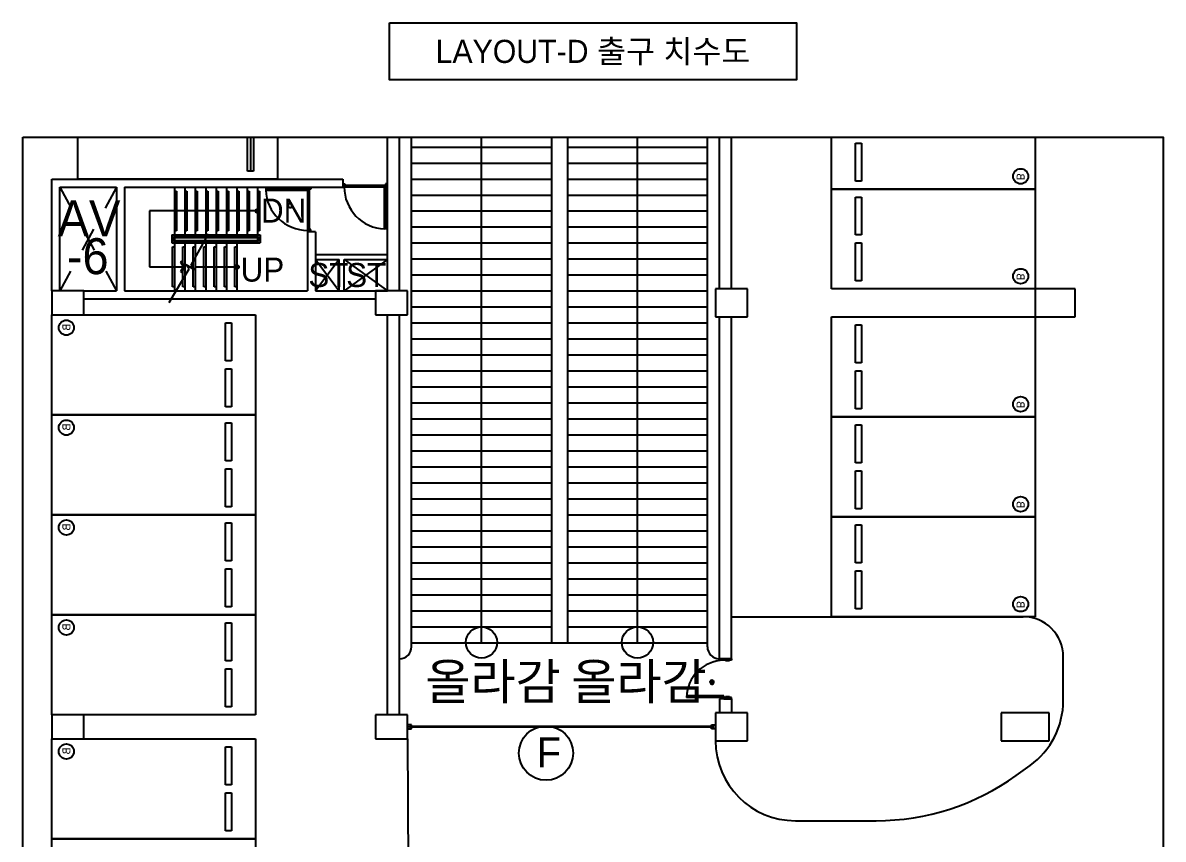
# Model space of a CAD drawing. Header units: millimetres. Extents: x 29838256 to 30236675, y -914750 to -833241.
# Drawn here: x 30164635 to 30193164, y -853664 to -833241 of the extents above; entities that cross this region are included whole.
import ezdxf
from ezdxf.enums import TextEntityAlignment as Align

# ---------------------------------------------------------------- set-up
doc = ezdxf.new("R2010")
doc.units = ezdxf.units.MM
doc.header["$LTSCALE"] = 600
doc.header["$MEASUREMENT"] = 0
doc.linetypes.add('HIDDEN', pattern=[2, 1, -1])
for name, color, linetype in [('e-plan', 9, 'CONTINUOUS'), ('e-text', 6, 'CONTINUOUS'), ('e-text-box', 7, 'CONTINUOUS')]:
    doc.layers.add(name, color=color, linetype=linetype)
doc.styles.add('돋움', font='Dotum.TTF')

msp = doc.modelspace()

# ---------------------------------------------------------------- hatches: boundary and pattern name
at = {"layer": 'e-plan'}
h = msp.add_hatch(color=256, dxfattribs=at)
h.dxf.hatch_style = 1
h.paths.add_polyline_path([(30181918, -849758.7, 1), (30181831.4, -849708.7, 1)])

# ---------------------------------------------------------------- linework, layer by layer
for p, q in [((30166009.1, -837148.3), (30166009.1, -836099.7)), ((30170259.8, -836948.3), (30170259.8, -836099.7)), ((30170334.8, -836099.7), (30170334.8, -836948.3)), ((30170409.8, -836099.7), (30170409.8, -836948.3)), ((30171009.9, -836099.7), (30171009.9, -837148.3)), ((30173760.4, -839948.8), (30173760.4, -836099.7)), ((30174060.4, -839948.8), (30174060.4, -836099.7)), ((30174360.5, -848850.3), (30174360.5, -836099.7)), ((30176110.8, -848350.2), (30176110.8, -836099.7)), ((30176110.8, -848750.2), (30176110.8, -836099.7)), ((30180011.4, -848750.2), (30180011.4, -836099.7)), ((30181761.7, -848850.3), (30181761.7, -836099.7)), ((30182061.7, -839898.8), (30182061.7, -836099.7)), ((30182361.8, -839898.8), (30182361.8, -836099.7)), ((30184862.2, -837398.4), (30184862.2, -836099.7)), ((30189963.1, -836099.7), (30189963.1, -837398.4)), ((30185462.3, -836248.2), (30185612.3, -836248.2)), ((30185462.3, -837198.3), (30185462.3, -836248.2)), ((30185612.3, -836248.2), (30185612.3, -837198.3)), ((30182061.7, -839898.8), (30182061.7, -836648.2)), ((30182361.8, -839898.8), (30182361.8, -836648.2)), ((30170409.8, -836948.3), (30170259.8, -836948.3)), ((30165359, -837148.3), (30172640.2, -837148.3)), ((30171009.9, -837148.3), (30166009.1, -837148.3)), ((30172640.2, -837148.3), (30172640.2, -837348.3)), ((30172650.2, -837268.3), (30172695.2, -837268.3)), ((30172650.2, -837348.3), (30172650.2, -837268.3)), ((30172650.2, -837268.3), (30172650.2, -837268.3)), ((30172650.2, -837268.3), (30172650.2, -837268.3)), ((30172695.2, -837308.3), (30172675.2, -837308.3)), ((30172675.2, -837308.3), (30172675.2, -837348.3)), ((30172695.2, -837268.3), (30172695.2, -837308.3)), ((30173705.4, -837308.3), (30172695.2, -837308.3)), ((30173750.4, -837268.3), (30173705.4, -837268.3)), ((30173705.4, -837268.3), (30173705.4, -837308.3)), ((30173705.4, -837308.3), (30173725.4, -837308.3)), ((30173725.4, -837308.3), (30173725.4, -837348.3)), ((30173750.4, -837348.3), (30173750.4, -837268.3)), ((30173750.4, -837268.3), (30173750.4, -837268.3)), ((30173750.4, -837268.3), (30173750.4, -837268.3)), ((30185612.3, -837198.3), (30185462.3, -837198.3)), ((30165559, -837348.3), (30166979.2, -837348.3)), ((30166979.2, -837348.3), (30166979.2, -839948.8)), ((30167179.3, -837348.3), (30167179.3, -839948.8)), ((30167179.3, -837348.3), (30172640.2, -837348.3)), ((30168429.5, -837348.3), (30168429.5, -838548.5)), ((30168429.5, -837448.4), (30168479.5, -837448.4)), ((30168479.5, -837448.4), (30168479.5, -838448.5)), ((30168689.5, -837348.3), (30168689.5, -838548.5)), ((30168689.5, -837448.4), (30168739.5, -837448.4)), ((30168739.5, -837448.4), (30168739.5, -838448.5)), ((30168949.6, -837348.3), (30168949.6, -838548.5)), ((30168949.6, -837448.4), (30168999.6, -837448.4)), ((30168999.6, -837448.4), (30168999.6, -838448.5)), ((30169209.6, -837348.3), (30169209.6, -838548.5)), ((30169209.6, -837448.4), (30169259.6, -837448.4)), ((30169259.6, -837448.4), (30169259.6, -838448.5)), ((30169469.6, -837348.3), (30169469.6, -838548.5)), ((30169469.6, -837448.4), (30169519.7, -837448.4)), ((30169519.7, -837448.4), (30169519.7, -838448.5)), ((30169729.7, -837348.3), (30169729.7, -838548.5)), ((30169729.7, -837448.4), (30169779.7, -837448.4)), ((30169779.7, -837448.4), (30169779.7, -838448.5)), ((30169989.7, -837348.3), (30169989.7, -838548.5)), ((30169989.7, -837448.4), (30170039.7, -837448.4)), ((30170039.7, -837448.4), (30170039.7, -838448.5)), ((30170249.8, -837348.3), (30170249.8, -838548.5)), ((30170249.8, -837448.4), (30170299.8, -837448.4)), ((30170299.8, -837448.4), (30170299.8, -838448.5)), ((30170509.8, -837348.3), (30170509.8, -838548.5)), ((30170509.8, -837448.4), (30170559.8, -837448.4)), ((30170559.8, -837448.4), (30170559.8, -838448.5)), ((30171760, -837383.3), (30170710.7, -837383.5)), ((30170710.7, -837383.5), (30170710.7, -837423.5)), ((30170710.7, -837423.5), (30171760, -837423.4)), ((30171760, -837358.3), (30171840, -837358.3)), ((30171760, -837383.3), (30171760, -837358.3)), ((30171760, -837383.3), (30171760, -838433.5)), ((30171760, -837423.4), (30171760, -837383.3)), ((30171800, -837383.3), (30171760, -837383.3)), ((30171800, -837403.4), (30171800, -837383.3)), ((30171800, -837403.4), (30171800, -838413.5)), ((30171840, -837403.4), (30171800, -837403.4)), ((30171840, -837358.3), (30171840, -837358.3)), ((30171840, -837358.3), (30171840, -837358.3)), ((30171840, -837358.3), (30171840, -837403.4)), ((30172675.2, -837348.3), (30172650.2, -837348.3)), ((30173725.4, -837348.3), (30172675.2, -837348.3)), ((30173685.2, -838397.7), (30173685.3, -837348.3)), ((30173685.3, -837348.3), (30173725.4, -837348.3)), ((30173725.4, -837348.3), (30173725.2, -838397.7)), ((30173725.4, -837348.3), (30173750.4, -837348.3)), ((30189963.1, -837398.4), (30184862.2, -837398.4)), ((30184862.2, -839898.8), (30184862.2, -837398.4)), ((30184862.2, -837398.4), (30189963.1, -837398.4)), ((30189963.1, -837398.4), (30189963.1, -839898.8)), ((30185462.3, -837598.4), (30185612.3, -837598.4)), ((30185462.3, -838548.5), (30185462.3, -837598.4)), ((30185612.3, -837598.4), (30185612.3, -838548.5)), ((30170509.8, -837948.4), (30167804.4, -837948.4)), ((30167804.4, -837948.4), (30167804.4, -839348.7)), ((30168479.5, -838448.5), (30168429.5, -838448.5)), ((30168739.5, -838448.5), (30168689.5, -838448.5)), ((30168999.6, -838448.5), (30168949.6, -838448.5)), ((30169259.6, -838448.5), (30169209.6, -838448.5)), ((30169519.7, -838448.5), (30169469.6, -838448.5)), ((30169779.7, -838448.5), (30169729.7, -838448.5)), ((30170039.7, -838448.5), (30169989.7, -838448.5)), ((30170299.8, -838448.5), (30170249.8, -838448.5)), ((30170559.8, -838448.5), (30170509.8, -838448.5)), ((30171800, -838433.5), (30171760, -838433.5)), ((30171760, -838433.5), (30171760, -838458.5)), ((30171840, -838413.5), (30171800, -838413.5)), ((30171800, -838413.5), (30171800, -838433.5)), ((30171840, -838458.5), (30171840, -838413.5)), ((30173725.2, -838397.7), (30173685.2, -838397.7)), ((30168364.5, -838548.5), (30168364.5, -838748.6)), ((30168364.5, -838548.5), (30170574.8, -838548.5)), ((30168404.5, -838588.5), (30168404.5, -838708.6)), ((30168404.5, -838588.5), (30170534.8, -838588.5)), ((30168404.5, -838708.6), (30170534.8, -838708.6)), ((30168429.5, -838588.5), (30168429.5, -838613.6)), ((30168429.5, -838613.6), (30168429.5, -838683.6)), ((30168429.5, -838613.6), (30170509.8, -838613.6)), ((30168429.5, -838683.6), (30170509.8, -838683.6)), ((30168429.5, -838683.6), (30168429.5, -838708.6)), ((30168689.5, -838588.5), (30168689.5, -838613.6)), ((30168689.5, -838683.6), (30168689.5, -838708.6)), ((30168849.5, -839305.4), (30169281.9, -838521.8)), ((30168949.6, -838588.5), (30168949.6, -838613.6)), ((30168949.6, -838683.6), (30168949.6, -838708.6)), ((30169209.6, -838588.5), (30169209.6, -838613.6)), ((30169209.6, -838683.6), (30169209.6, -838708.6)), ((30169469.6, -838588.5), (30169469.6, -838613.6)), ((30169469.6, -838683.6), (30169469.6, -838708.6)), ((30169729.7, -838588.5), (30169729.7, -838613.6)), ((30169729.7, -838683.6), (30169729.7, -838708.6)), ((30169989.7, -838588.5), (30169989.7, -838613.6)), ((30169989.7, -838683.6), (30169989.7, -838708.6)), ((30170249.8, -838588.5), (30170249.8, -838613.6)), ((30170509.8, -838588.5), (30170509.8, -838613.6)), ((30170509.8, -838613.6), (30170509.8, -838683.6)), ((30170534.8, -838588.5), (30170534.8, -838708.6)), ((30170574.8, -838548.5), (30170574.8, -838748.6)), ((30171760, -838458.5), (30171840, -838458.5)), ((30171760, -838468.5), (30171760, -839948.8)), ((30171960.1, -838468.5), (30171760, -838468.5)), ((30171840, -838458.5), (30171840, -838458.5)), ((30171840, -838458.5), (30171840, -838458.5)), ((30171960.1, -838468.5), (30171960.1, -839948.8)), ((30185612.3, -838548.5), (30185462.3, -838548.5)), ((30168364.5, -838748.6), (30170574.8, -838748.6)), ((30168379.5, -839848.8), (30168379.5, -838848.6)), ((30168379.5, -838848.6), (30168429.5, -838848.6)), ((30168429.5, -838748.6), (30168429.5, -839948.8)), ((30168639.5, -839848.8), (30168639.5, -838848.6)), ((30168639.5, -838848.6), (30168689.5, -838848.6)), ((30168689.5, -838748.6), (30168689.5, -839948.8)), ((30168899.6, -839848.8), (30168899.6, -838848.6)), ((30168899.6, -838848.6), (30168949.6, -838848.6)), ((30168949.6, -838748.6), (30168949.6, -839948.8)), ((30169159.6, -839848.8), (30169159.6, -838848.6)), ((30169159.6, -838848.6), (30169209.6, -838848.6)), ((30169209.6, -838748.6), (30169209.6, -839948.8)), ((30169419.6, -839848.8), (30169419.6, -838848.6)), ((30169419.6, -838848.6), (30169469.6, -838848.6)), ((30169469.6, -838748.6), (30169469.6, -839948.8)), ((30169679.7, -839848.8), (30169679.7, -838848.6)), ((30169679.7, -838848.6), (30169729.7, -838848.6)), ((30169729.7, -838748.6), (30169729.7, -839948.8)), ((30169939.7, -839848.8), (30169939.7, -838848.6)), ((30169939.7, -838848.6), (30169989.7, -838848.6)), ((30169989.7, -838748.6), (30169989.7, -839948.8)), ((30185462.3, -838748.6), (30185612.3, -838748.6)), ((30185462.3, -839698.7), (30185462.3, -838748.6)), ((30185612.3, -838748.6), (30185612.3, -839698.7)), ((30168612.2, -839209.3), (30168578.7, -839232.5)), ((30168578.7, -839232.5), (30168645.1, -839348.7)), ((30168689.5, -839348.7), (30168612.2, -839209.3)), ((30168799.5, -839392), (30168716.3, -839286.2)), ((30168716.3, -839286.2), (30168922.8, -839411.2)), ((30168922.8, -839411.2), (30168849.5, -839305.4)), ((30171960.1, -839038.6), (30173760.4, -839038.6)), ((30171960.1, -839158.6), (30172550.2, -839158.6)), ((30171960.1, -839158.6), (30172550.2, -839948.8)), ((30172550.2, -839158.6), (30171960.1, -839948.8)), ((30172550.2, -839948.8), (30172550.2, -839158.6)), ((30172670.2, -839948.8), (30172670.2, -839158.6)), ((30172670.2, -839158.6), (30173760.4, -839158.6)), ((30172670.2, -839158.6), (30173760.4, -839948.8)), ((30173760.4, -839158.6), (30172670.2, -839948.8)), ((30167804.4, -839348.7), (30168689.5, -839348.7)), ((30168292.4, -840233.8), (30168799.5, -839392)), ((30168645.1, -839348.7), (30168578.7, -839464.9)), ((30168578.7, -839464.9), (30168612.2, -839484)), ((30168612.2, -839484), (30168689.5, -839348.7)), ((30168949.6, -839348.7), (30169989.7, -839348.7)), ((30168429.5, -839848.8), (30168379.5, -839848.8)), ((30168689.5, -839848.8), (30168639.5, -839848.8)), ((30168949.6, -839848.8), (30168899.6, -839848.8)), ((30169209.6, -839848.8), (30169159.6, -839848.8)), ((30169469.6, -839848.8), (30169419.6, -839848.8)), ((30169729.7, -839848.8), (30169679.7, -839848.8)), ((30169989.7, -839848.8), (30169939.7, -839848.8)), ((30185612.3, -839698.7), (30185462.3, -839698.7)), ((30166159.1, -839948.8), (30166979.2, -839948.8)), ((30166159.1, -840148.8), (30173460.3, -840148.8)), ((30167179.3, -839948.8), (30171760, -839948.8)), ((30171960.1, -839948.8), (30173760.4, -839948.8)), ((30182761.9, -839898.8), (30181961.7, -839898.8)), ((30181961.7, -839898.8), (30181961.7, -840598.9)), ((30182761.9, -840598.9), (30182761.9, -839898.8)), ((30189963.1, -839898.8), (30184862.2, -839898.8)), ((30190963.2, -839898.8), (30189963.1, -839898.8)), ((30189963.1, -839898.8), (30189963.1, -840598.9)), ((30190963.2, -840598.9), (30190963.2, -839898.8)), ((30165359, -843049.3), (30165359, -840548.9)), ((30165359, -840548.9), (30170459.8, -840548.9)), ((30170459.8, -840548.9), (30170459.8, -843049.3)), ((30173760.4, -850550.5), (30173760.4, -840548.9)), ((30174060.4, -850550.5), (30174060.4, -840548.9)), ((30181961.7, -840598.9), (30182761.9, -840598.9)), ((30182061.7, -849150.3), (30182061.7, -840598.9)), ((30182361.8, -849150.3), (30182361.8, -840598.9)), ((30184862.2, -843099.3), (30184862.2, -840598.9)), ((30184862.2, -840598.9), (30189963.1, -840598.9)), ((30189963.1, -840598.9), (30189963.1, -843099.3)), ((30189963.1, -840598.9), (30190963.2, -840598.9)), ((30169709.7, -841699), (30169709.7, -840748.9)), ((30169709.7, -840748.9), (30169859.7, -840748.9)), ((30169859.7, -840748.9), (30169859.7, -841699)), ((30185462.3, -840798.9), (30185612.3, -840798.9)), ((30185462.3, -841749.1), (30185462.3, -840798.9)), ((30185612.3, -840798.9), (30185612.3, -841749.1)), ((30169859.7, -841699), (30169709.7, -841699)), ((30185612.3, -841749.1), (30185462.3, -841749.1)), ((30169709.7, -842849.2), (30169709.7, -841899.1)), ((30169709.7, -841899.1), (30169859.7, -841899.1)), ((30169859.7, -841899.1), (30169859.7, -842849.2)), ((30185462.3, -841949.1), (30185612.3, -841949.1)), ((30185462.3, -842899.3), (30185462.3, -841949.1)), ((30185612.3, -841949.1), (30185612.3, -842899.3)), ((30169859.7, -842849.2), (30169709.7, -842849.2)), ((30185612.3, -842899.3), (30185462.3, -842899.3)), ((30170459.8, -843049.3), (30165359, -843049.3)), ((30165359, -845549.7), (30165359, -843049.3)), ((30165359, -843049.3), (30170459.8, -843049.3)), ((30169709.7, -844199.5), (30169709.7, -843249.3)), ((30169709.7, -843249.3), (30169859.7, -843249.3)), ((30169859.7, -843249.3), (30169859.7, -844199.5)), ((30170459.8, -843049.3), (30170459.8, -845549.7)), ((30189963.1, -843099.3), (30184862.2, -843099.3)), ((30184862.2, -845599.7), (30184862.2, -843099.3)), ((30184862.2, -843099.3), (30189963.1, -843099.3)), ((30185462.3, -843299.3), (30185612.3, -843299.3)), ((30185462.3, -844249.5), (30185462.3, -843299.3)), ((30185612.3, -843299.3), (30185612.3, -844249.5)), ((30189963.1, -843099.3), (30189963.1, -845599.7)), ((30169859.7, -844199.5), (30169709.7, -844199.5)), ((30169709.7, -845349.6), (30169709.7, -844399.5)), ((30169709.7, -844399.5), (30169859.7, -844399.5)), ((30169859.7, -844399.5), (30169859.7, -845349.6)), ((30185612.3, -844249.5), (30185462.3, -844249.5)), ((30185462.3, -844449.5), (30185612.3, -844449.5)), ((30185462.3, -845399.7), (30185462.3, -844449.5)), ((30185612.3, -844449.5), (30185612.3, -845399.7)), ((30165359, -848050.1), (30165359, -845549.7)), ((30165359, -845549.7), (30170459.8, -845549.7)), ((30170459.8, -845549.7), (30165359, -845549.7)), ((30169859.7, -845349.6), (30169709.7, -845349.6)), ((30170459.8, -845549.7), (30170459.8, -848050.1)), ((30185612.3, -845399.7), (30185462.3, -845399.7)), ((30169709.7, -846699.9), (30169709.7, -845749.7)), ((30169709.7, -845749.7), (30169859.7, -845749.7)), ((30169859.7, -845749.7), (30169859.7, -846699.9)), ((30189963.1, -845599.7), (30184862.2, -845599.7)), ((30184862.2, -848100.1), (30184862.2, -845599.7)), ((30184862.2, -845599.7), (30189963.1, -845599.7)), ((30185462.3, -845799.7), (30185612.3, -845799.7)), ((30185462.3, -846749.9), (30185462.3, -845799.7)), ((30185612.3, -845799.7), (30185612.3, -846749.9)), ((30189963.1, -845599.7), (30189963.1, -848100.1)), ((30169859.7, -846699.9), (30169709.7, -846699.9)), ((30169709.7, -847850.1), (30169709.7, -846899.9)), ((30169709.7, -846899.9), (30169859.7, -846899.9)), ((30169859.7, -846899.9), (30169859.7, -847850.1)), ((30185612.3, -846749.9), (30185462.3, -846749.9)), ((30185462.3, -846949.9), (30185612.3, -846949.9)), ((30185462.3, -847900.1), (30185462.3, -846949.9)), ((30185612.3, -846949.9), (30185612.3, -847900.1)), ((30169859.7, -847850.1), (30169709.7, -847850.1)), ((30165359, -850550.5), (30165359, -848050.1)), ((30165359, -848050.1), (30170459.8, -848050.1)), ((30170459.8, -848050.1), (30165359, -848050.1)), ((30170459.8, -848050.1), (30170459.8, -850550.5)), ((30182361.8, -848100.1), (30189663, -848100.1)), ((30189963.1, -848100.1), (30184862.2, -848100.1)), ((30185612.3, -847900.1), (30185462.3, -847900.1)), ((30169709.7, -849200.3), (30169709.7, -848250.1)), ((30169709.7, -848250.1), (30169859.7, -848250.1)), ((30169859.7, -848250.1), (30169859.7, -849200.3)), ((30169859.7, -849200.3), (30169709.7, -849200.3)), ((30182361.8, -849150.3), (30182061.8, -849150.3)), ((30182169.8, -849150.3), (30182361.8, -849150.3)), ((30182169.8, -849183.9), (30182169.8, -849150.3)), ((30182217.8, -849183.9), (30182169.8, -849183.9)), ((30182217.8, -849198.3), (30182217.8, -849183.9)), ((30182313.8, -849198.3), (30182217.8, -849198.3)), ((30182361.8, -849183.9), (30182313.8, -849183.9)), ((30182313.8, -849183.9), (30182313.8, -849198.3)), ((30182361.8, -849150.3), (30182361.8, -849183.9)), ((30190663.2, -850199.1), (30190663.2, -849100.3)), ((30169709.7, -850350.5), (30169709.7, -849400.3)), ((30169709.7, -849400.3), (30169859.7, -849400.3)), ((30169859.7, -849400.3), (30169859.7, -850350.5)), ((30182169.8, -850116.9), (30181236.8, -850116.9)), ((30182169.8, -850078.5), (30181237.6, -850078.5)), ((30182361.8, -850150.5), (30182061.7, -850150.5)), ((30182061.7, -850150.5), (30182061.7, -850500.5)), ((30182169.8, -850116.9), (30182169.8, -850078.5)), ((30182217.8, -850116.9), (30182169.8, -850116.9)), ((30182169.8, -850116.9), (30182169.8, -850150.5)), ((30182169.8, -850150.5), (30182361.8, -850150.5)), ((30182313.8, -850102.5), (30182217.8, -850102.5)), ((30182217.8, -850102.5), (30182217.8, -850116.9)), ((30182313.8, -850116.9), (30182313.8, -850102.5)), ((30182361.8, -850116.9), (30182313.8, -850116.9)), ((30182361.8, -850150.5), (30182361.8, -850116.9)), ((30182361.8, -850150.5), (30182361.8, -850500.5)), ((30169859.7, -850350.5), (30169709.7, -850350.5)), ((30170459.8, -850550.5), (30165359, -850550.5)), ((30182761.9, -850500.5), (30181961.7, -850500.5)), ((30181961.7, -850500.5), (30181961.7, -851200.6)), ((30182761.9, -851200.6), (30182761.9, -850500.5)), ((30190313.1, -850500.5), (30189112.9, -850500.5)), ((30189112.9, -850500.5), (30189112.9, -851200.6)), ((30190313.1, -851200.6), (30190313.1, -850500.5)), ((30174360.5, -850800.6), (30174260.4, -850800.6)), ((30174260.4, -850800.6), (30174260.4, -850900.6)), ((30174260.4, -850900.6), (30174360.5, -850900.6)), ((30174310.5, -850865.6), (30174310.5, -850835.6)), ((30174310.5, -850835.6), (30174360.5, -850835.6)), ((30181911.7, -850840.6), (30174310.5, -850840.6)), ((30181911.7, -850860.6), (30174310.5, -850860.6)), ((30174360.5, -850865.6), (30174310.5, -850865.6)), ((30174360.5, -850835.6), (30174360.5, -850800.6)), ((30174360.5, -850900.6), (30174360.5, -850865.6)), ((30181861.7, -850835.6), (30181861.7, -850800.6)), ((30181861.7, -850800.6), (30181961.7, -850800.6)), ((30181911.7, -850835.6), (30181861.7, -850835.6)), ((30181861.7, -850865.6), (30181911.7, -850865.6)), ((30181861.7, -850900.6), (30181861.7, -850865.6)), ((30181961.7, -850900.6), (30181861.7, -850900.6)), ((30181911.7, -850865.6), (30181911.7, -850835.6)), ((30181961.7, -850800.6), (30181961.7, -850900.6)), ((30165359, -853651), (30165359, -851150.6)), ((30165359, -851150.6), (30170459.8, -851150.6)), ((30170459.8, -851150.6), (30170459.8, -853651)), ((30174260.6, -851150.6), (30174310.5, -861452.3)), ((30181961.7, -851150.6), (30181961.7, -851200.6)), ((30181961.7, -851200.6), (30182761.9, -851200.6)), ((30189112.9, -851200.6), (30190313.1, -851200.6)), ((30169709.7, -852300.8), (30169709.7, -851350.6)), ((30169709.7, -851350.6), (30169859.7, -851350.6)), ((30169859.7, -851350.6), (30169859.7, -852300.8)), ((30189487.8, -852070), (30189831.6, -851822.4)), ((30169859.7, -852300.8), (30169709.7, -852300.8)), ((30169709.7, -853451), (30169709.7, -852500.8)), ((30169709.7, -852500.8), (30169859.7, -852500.8)), ((30169859.7, -852500.8), (30169859.7, -853451)), ((30183962.1, -853201), (30185981.4, -853201)), ((30169859.7, -853451), (30169709.7, -853451)), ((30170459.8, -853651), (30165359, -853651)), ((30165359, -856151.4), (30165359, -853651)), ((30165359, -853651), (30170459.8, -853651)), ((30170459.8, -853651), (30170459.8, -856151.4))]:
    msp.add_line(p, q, dxfattribs=at)
at = {"layer": 'e-plan', "linetype": 'Continuous'}
for p, q in [((30177861, -836099.7), (30177861, -848750.2)), ((30178261.1, -836099.7), (30178261.1, -848750.2)), ((30174360.5, -836348.2), (30177861, -836348.2)), ((30178261.1, -836348.2), (30181761.7, -836348.2)), ((30174360.5, -836748.2), (30177861, -836748.2)), ((30178261.1, -836748.2), (30181761.7, -836748.2)), ((30174360.5, -837148.3), (30177861, -837148.3)), ((30178261.1, -837148.3), (30181761.7, -837148.3)), ((30174360.5, -837548.4), (30177861, -837548.4)), ((30178261.1, -837548.4), (30181761.7, -837548.4)), ((30174360.5, -837948.4), (30177861, -837948.4)), ((30178261.1, -837948.4), (30181761.7, -837948.4)), ((30174360.5, -838348.5), (30177861, -838348.5)), ((30178261.1, -838348.5), (30181761.7, -838348.5)), ((30174360.5, -838748.6), (30177861, -838748.6)), ((30178261.1, -838748.6), (30181761.7, -838748.6)), ((30174360.5, -839148.6), (30177861, -839148.6)), ((30178261.1, -839148.6), (30181761.7, -839148.6)), ((30174360.5, -839548.7), (30177861, -839548.7)), ((30178261.1, -839548.7), (30181761.7, -839548.7)), ((30174360.5, -839948.8), (30177861, -839948.8)), ((30178261.1, -839948.8), (30181761.7, -839948.8)), ((30174360.5, -840348.8), (30177861, -840348.8)), ((30178261.1, -840348.8), (30181761.7, -840348.8)), ((30174360.5, -840748.9), (30177861, -840748.9)), ((30178261.1, -840748.9), (30181761.7, -840748.9)), ((30174360.5, -841149), (30177861, -841149)), ((30178261.1, -841149), (30181761.7, -841149)), ((30174360.5, -841549), (30177861, -841549)), ((30178261.1, -841549), (30181761.7, -841549)), ((30174360.5, -841949.1), (30177861, -841949.1)), ((30178261.1, -841949.1), (30181761.7, -841949.1)), ((30174360.5, -842349.2), (30177861, -842349.2)), ((30178261.1, -842349.2), (30181761.7, -842349.2)), ((30174360.5, -842749.2), (30177861, -842749.2)), ((30178261.1, -842749.2), (30181761.7, -842749.2)), ((30174360.5, -843149.3), (30177861, -843149.3)), ((30178261.1, -843149.3), (30181761.7, -843149.3)), ((30174360.5, -843549.4), (30177861, -843549.4)), ((30178261.1, -843549.4), (30181761.7, -843549.4)), ((30174360.5, -843949.4), (30177861, -843949.4)), ((30178261.1, -843949.4), (30181761.7, -843949.4)), ((30174360.5, -844349.5), (30177861, -844349.5)), ((30178261.1, -844349.5), (30181761.7, -844349.5)), ((30174360.5, -844749.6), (30177861, -844749.6)), ((30178261.1, -844749.6), (30181761.7, -844749.6)), ((30174360.5, -845149.6), (30177861, -845149.6)), ((30178261.1, -845149.6), (30181761.7, -845149.6)), ((30174360.5, -845549.7), (30177861, -845549.7)), ((30178261.1, -845549.7), (30181761.7, -845549.7)), ((30174360.5, -845949.8), (30177861, -845949.8)), ((30178261.1, -845949.8), (30181761.7, -845949.8)), ((30174360.5, -846349.8), (30177861, -846349.8)), ((30178261.1, -846349.8), (30181761.7, -846349.8)), ((30174360.5, -846749.9), (30177861, -846749.9)), ((30178261.1, -846749.9), (30181761.7, -846749.9)), ((30174360.5, -847150), (30177861, -847150)), ((30178261.1, -847150), (30181761.7, -847150)), ((30174360.5, -847550), (30177861, -847550)), ((30178261.1, -847550), (30181761.7, -847550)), ((30174360.5, -847950.1), (30177861, -847950.1)), ((30178261.1, -847950.1), (30181761.7, -847950.1)), ((30174360.5, -848350.2), (30177861, -848350.2)), ((30178261.1, -848350.2), (30181761.7, -848350.2)), ((30174360.5, -848750.2), (30177861, -848750.2)), ((30177861, -848750.2), (30178261.1, -848750.2)), ((30178261.1, -848750.2), (30181761.7, -848750.2))]:
    msp.add_line(p, q, dxfattribs=at)
at = {"layer": 'e-plan', "ltscale": 0.5}
for p, q in [((30165359, -839948.8), (30165359, -837148.3)), ((30165559, -839948.8), (30165559, -837348.3)), ((30166159.1, -839948.8), (30165359, -839948.8)), ((30165359, -839948.8), (30165359, -840548.9)), ((30166159.1, -840548.9), (30166159.1, -839948.8)), ((30174260.5, -839948.8), (30173460.3, -839948.8)), ((30173460.3, -839948.8), (30173460.3, -840548.9)), ((30174260.5, -840548.9), (30174260.5, -839948.8)), ((30165359, -840548.9), (30166159.1, -840548.9)), ((30173460.3, -840548.9), (30174260.5, -840548.9)), ((30166159.1, -850550.5), (30165359, -850550.5)), ((30165359, -850550.5), (30165359, -851150.6)), ((30166159.1, -851150.6), (30166159.1, -850550.5)), ((30174260.5, -850550.5), (30173460.3, -850550.5)), ((30173460.3, -850550.5), (30173460.3, -851150.6)), ((30174260.5, -851150.6), (30174260.5, -850550.5)), ((30165359, -851150.6), (30166159.1, -851150.6)), ((30173460.3, -851150.6), (30174260.5, -851150.6))]:
    msp.add_line(p, q, dxfattribs=at)
at = {"layer": 'e-plan', "linetype": 'HIDDEN'}
for p, q in [((30165559, -837348.3), (30166979.2, -839948.8)), ((30166979.2, -837348.3), (30165559, -839948.8))]:
    msp.add_line(p, q, dxfattribs=at)
at = {"layer": 'e-plan'}
for centre, radius in [((30189597.8, -837080.4), 189.2), ((30170509.8, -837948.4), 50), ((30169989.7, -839348.7), 50), ((30189597.8, -839580.8), 189.2), ((30165724.3, -840866.8), 189.2), ((30189597.8, -842781.4), 189.2), ((30165724.3, -843367.2), 189.2), ((30189597.8, -845281.8), 189.2), ((30165724.3, -845867.6), 189.2), ((30189597.8, -847782.2), 189.2), ((30165724.3, -848368), 189.2), ((30176110.8, -848742.7), 392.5), ((30180011.4, -848742.7), 392.5), ((30165724.3, -851468.6), 189.2)]:
    msp.add_circle(centre, radius, dxfattribs=at)
at = {"layer": 'e-plan', "ltscale": 10}
msp.add_circle((30177723.6, -851511.4), 678.5, dxfattribs=at)
at = {"layer": 'e-plan'}
for centre, radius, start, end in [((30171760, -837383.3), 1050.1, 182.19372, 270), ((30173725.4, -837348.3), 1050.1, 180, 267.80628), ((30171323.1, -837812.1), 50, 60, 240), ((30171323.1, -837812.1), 50, 240, 60), ((30189663, -849100.3), 1000.2, 0, 90), ((30174060.4, -848850.3), 300, 270, 0), ((30182061.7, -848850.3), 300, 180, 270), ((30182199.1, -850146.2), 962.8, 91.74816, 178.25184), ((30181874.7, -849733.7), 50, 150, 330), ((30181874.7, -849733.7), 50, 330, 150), ((30188662.8, -850199.1), 2000.3, 305.75387, 0), ((30183962.1, -851200.6), 2000.3, 180, 270), ((30185981.4, -847200), 6001, 270, 305.75387)]:
    msp.add_arc(centre, radius, start, end, dxfattribs=at)
at = {"layer": 'e-text-box'}
for points in [[(30173811, -833240.6), (30183987.6, -833240.6), (30183987.6, -834670.2), (30173811, -834670.2)], [(30164635, -836099.7), (30193163.6, -836099.7), (30193163.6, -875244.4), (30164635, -875244.4)]]:
    msp.add_lwpolyline(points, close=True, dxfattribs=at)

# ---------------------------------------------------------------- texts
at = {"layer": 'e-plan', "style": '돋움', "text_generation_flag": 4}
for rotation, p in [(90, (30189496.3, -837179.5)), (90, (30189496.3, -839680)), (270, (30165825.7, -840767.7)), (90, (30189496.3, -842880.5)), (270, (30165825.7, -843268.1)), (90, (30189496.3, -845380.9)), (270, (30165825.7, -845768.5)), (90, (30189496.3, -847881.3)), (270, (30165825.7, -848268.9)), (270, (30165825.7, -851369.4))]:
    msp.add_text('B', height=200, rotation=rotation, dxfattribs=at).set_placement(p)
at = {"layer": 'e-plan', "style": '돋움'}
for s, p in [('AV', (30166291, -838135.7)), ('-6', (30166258.2, -839079.1))]:
    msp.add_text(s, height=900.15, dxfattribs=at).set_placement(p, align=Align.MIDDLE_CENTER)
for s, p in [('DN', (30171160.2, -837937.7)), ('UP', (30170629.6, -839418.9)), ('ST', (30172280.1, -839550.1)), ('ST', (30173225.5, -839550.1))]:
    msp.add_text(s, height=600.1, dxfattribs=at).set_placement(p, align=Align.MIDDLE)
for p in [(30174705.9, -850170.1), (30178357.2, -850170.1)]:
    msp.add_text('올라감', height=900.15, dxfattribs=at).set_placement(p)
at = {"layer": 'e-plan', "ltscale": 10, "style": '돋움'}
msp.add_text('F', height=750.1, dxfattribs=at).set_placement((30177496.6, -851868))
at = {"layer": 'e-text', "linetype": 'Continuous', "style": '돋움'}
msp.add_text('LAYOUT-D 출구 치수도', height=578.317, dxfattribs=at).set_placement((30178899.3, -833955.4), align=Align.MIDDLE_CENTER)

doc.saveas('drawing.dxf')
